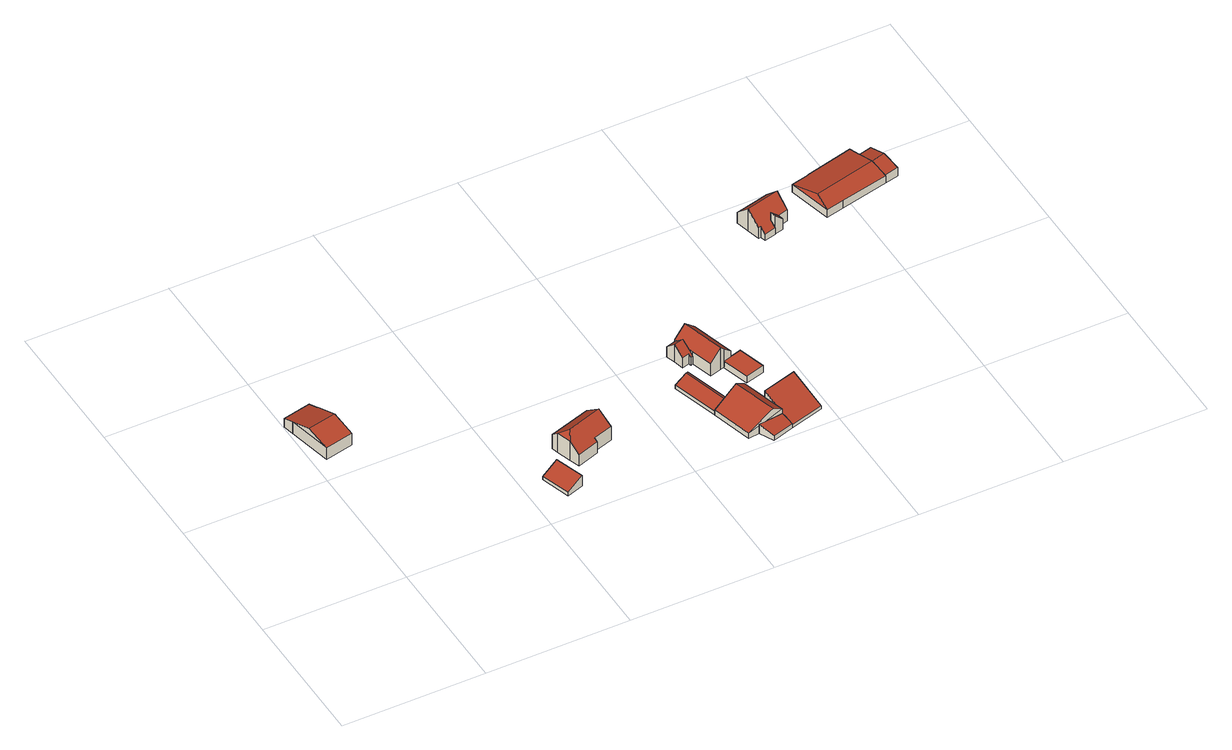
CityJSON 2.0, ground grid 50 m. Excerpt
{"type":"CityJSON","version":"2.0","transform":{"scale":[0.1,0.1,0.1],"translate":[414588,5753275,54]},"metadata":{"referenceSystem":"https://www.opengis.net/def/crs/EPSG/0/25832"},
"CityObjects":{
"building1":{"type":"Building","attributes":{"Gemeindeschluessel":"05515000","Geometrietyp2DReferenz":"3000","function":"51009_1610","roofType":"5000","measuredHeight":7.24},"geometry":[{"type":"Solid","lod":"2","boundaries":[[[[0,1,2,3]],[[4,5,1,0]],[[6,7,5,4]],[[8,9,7,6]],[[10,11,9,8]],[[12,13,11,10]],[[14,15,13,12]],[[3,2,15,14]],[[6,4,0,3,14,12,16,17]],[[8,17,16,10]],[[6,17,8]],[[10,16,12]],[[1,5,7,9,11,13,15,2]]]],"semantics":{"surfaces":[{"type":"WallSurface"},{"type":"RoofSurface"},{"type":"GroundSurface"}],"values":[[0,0,0,0,0,0,0,0,1,1,0,0,2]]}}]},
"building2":{"type":"Building","attributes":{"Gemeindeschluessel":"05515000","Geometrietyp2DReferenz":"3000","function":"31001_2700","roofType":"2100","measuredHeight":4.23},"geometry":[{"type":"Solid","lod":"2","boundaries":[[[[18,19,20,21]],[[22,23,19,18]],[[24,25,23,22]],[[21,20,25,24]],[[22,18,21,24]],[[19,23,25,20]]]],"semantics":{"surfaces":[{"type":"WallSurface"},{"type":"RoofSurface"},{"type":"GroundSurface"}],"values":[[0,0,0,0,1,2]]}}]},
"building3":{"type":"Building","attributes":{"Gemeindeschluessel":"05515000","Geometrietyp2DReferenz":"3000","function":"31001_1000","roofType":"9999","measuredHeight":9.67},"address":[{"country":"Germany","locality":"Münster","thoroughfareNumber":"5","thoroughfareName":"Berdel"}],"geometry":[{"type":"Solid","lod":"2","boundaries":[[[[26,27,28,29]],[[30,31,27,26]],[[32,33,31,30]],[[34,35,33,32]],[[36,37,35,34]],[[38,39,37,36]],[[40,41,39,38]],[[42,43,41,40]],[[29,28,43,42]],[[36,44,38]],[[34,32,30,26,29,44,36]],[[42,40,38,44,29]],[[27,31,33,35,37,39,41,43,28]]]],"semantics":{"surfaces":[{"type":"WallSurface"},{"type":"RoofSurface"},{"type":"GroundSurface"}],"values":[[0,0,0,0,0,0,0,0,0,1,1,1,2]]}}]},
"building4":{"type":"Building","attributes":{"Gemeindeschluessel":"05515000","Geometrietyp2DReferenz":"3000","function":"31001_2700","roofType":"3100","measuredHeight":3.6},"geometry":[{"type":"Solid","lod":"2","boundaries":[[[[45,46,47,48]],[[49,50,46,45]],[[51,52,50,49]],[[48,47,52,51]],[[45,53,49]],[[51,54,48]],[[48,54,53,45]],[[49,53,54,51]],[[46,50,52,47]]]],"semantics":{"surfaces":[{"type":"WallSurface"},{"type":"RoofSurface"},{"type":"GroundSurface"}],"values":[[0,0,0,0,0,0,1,1,2]]}}]},
"building5":{"type":"Building","attributes":{"Gemeindeschluessel":"05515000","Geometrietyp2DReferenz":"3000","function":"31001_2700"},"children":["building5-1","building5-2","building5-3"]},
"building5-1":{"type":"BuildingPart","attributes":{"roofType":"2100","measuredHeight":3.73},"parents":["building5"],"geometry":[{"type":"Solid","lod":"2","boundaries":[[[[55,56,57,58,59]],[[59,58,60,61,62]],[[63,64,65,55,59,62]],[[57,66,60,58]],[[66,57,56,65,64]],[[56,55,65]],[[61,63,62]],[[60,66,64,63,61]]]],"semantics":{"surfaces":[{"type":"WallSurface"},{"type":"RoofSurface"},{"type":"GroundSurface"},{"type":"ClosureSurface"}],"values":[[0,0,1,2,3,3,0,3]]}}]},
"building5-2":{"type":"BuildingPart","attributes":{"roofType":"2100","measuredHeight":7.65},"parents":["building5"],"geometry":[{"type":"Solid","lod":"2","boundaries":[[[[67,68,69,70,71]],[[72,73,68,67]],[[61,60,73,72]],[[67,71,74,75,63,61,72]],[[66,69,68,73,60]],[[74,71,70]],[[63,75,64]],[[60,61,63,64,66]],[[66,64,75,74,70,69]]]],"semantics":{"surfaces":[{"type":"WallSurface"},{"type":"RoofSurface"},{"type":"GroundSurface"},{"type":"ClosureSurface"}],"values":[[0,0,0,1,2,0,0,3,3]]}}]},
"building5-3":{"type":"BuildingPart","attributes":{"roofType":"3100","measuredHeight":7.46},"parents":["building5"],"geometry":[{"type":"Solid","lod":"2","boundaries":[[[[76,77,78,79]],[[80,81,77,76]],[[76,82,80]],[[74,70,80,82,83,84]],[[79,83,82,76]],[[69,66,57,78,77,81]],[[81,80,70,69]],[[74,84,75]],[[69,70,74,75,64,66]],[[78,57,56,79]],[[64,75,84,65]],[[57,66,64,65,56]],[[83,79,56,55,65,84]],[[55,56,65]]]],"semantics":{"surfaces":[{"type":"WallSurface"},{"type":"RoofSurface"},{"type":"GroundSurface"},{"type":"ClosureSurface"}],"values":[[0,0,0,1,1,2,0,0,3,0,0,3,0,3]]}}]},
"building6":{"type":"Building","attributes":{"Gemeindeschluessel":"05515000","Geometrietyp2DReferenz":"3000","function":"31001_1000"},"address":[{"country":"Germany","locality":"Münster","thoroughfareNumber":"54","thoroughfareName":"Berdelheide"}],"children":["building6-1","building6-2"]},
"building6-1":{"type":"BuildingPart","attributes":{"roofType":"3100","measuredHeight":7.2},"parents":["building6"],"geometry":[{"type":"Solid","lod":"2","boundaries":[[[[85,86,87,88]],[[89,90,91,92]],[[93,94,90,89]],[[95,96,94,93]],[[97,98,96,95]],[[99,100,98,97]],[[101,102,100,99]],[[88,87,102,101]],[[95,93,89,92,103,104,97]],[[105,85,88,101,99,97,104]],[[86,106,91,90,94,96,98,100,102,87]],[[105,104,107]],[[86,85,105,107,106]],[[107,104,103]],[[91,106,107,103,92]]]],"semantics":{"surfaces":[{"type":"WallSurface"},{"type":"RoofSurface"},{"type":"GroundSurface"},{"type":"ClosureSurface"}],"values":[[0,0,0,0,0,0,0,0,1,1,2,0,3,0,3]]}}]},
"building6-2":{"type":"BuildingPart","attributes":{"roofType":"3100","measuredHeight":8.75},"parents":["building6"],"geometry":[{"type":"Solid","lod":"2","boundaries":[[[[108,109,110,111]],[[112,113,109,108]],[[114,92,91,113,112]],[[115,116,86,85,117]],[[118,119,116,115]],[[120,121,119,118]],[[111,110,121,120]],[[117,105,107,103,114,112,108,115]],[[111,120,118,115,108]],[[109,113,91,106,86,116,119,121,110]],[[85,105,117]],[[92,114,103]],[[85,86,106,107,105]],[[106,91,92,103,107]]]],"semantics":{"surfaces":[{"type":"WallSurface"},{"type":"RoofSurface"},{"type":"GroundSurface"},{"type":"ClosureSurface"}],"values":[[0,0,0,0,0,0,0,1,1,2,0,0,3,3]]}}]},
"building7":{"type":"Building","attributes":{"Gemeindeschluessel":"05515000","Geometrietyp2DReferenz":"3000","function":"31001_2460","roofType":"1000","measuredHeight":2.75},"geometry":[{"type":"Solid","lod":"2","boundaries":[[[[122,110,123,124]],[[125,121,110,122]],[[126,127,121,125]],[[128,129,127,126]],[[124,123,129,128]],[[126,125,122,124,128]],[[110,121,127,129,123]]]],"semantics":{"surfaces":[{"type":"WallSurface"},{"type":"RoofSurface"},{"type":"GroundSurface"}],"values":[[0,0,0,0,0,1,2]]}}]},
"building8":{"type":"Building","attributes":{"Gemeindeschluessel":"05515000","Geometrietyp2DReferenz":"3000","function":"31001_1000","roofType":"3100","measuredHeight":9.01},"address":[{"country":"Germany","locality":"Münster","thoroughfareNumber":"7","thoroughfareName":"Berdel"}],"geometry":[{"type":"Solid","lod":"2","boundaries":[[[[130,131,132,133]],[[134,135,131,130]],[[136,137,135,134]],[[138,139,137,136]],[[140,141,139,138]],[[142,143,141,140]],[[144,145,143,142]],[[146,147,145,144]],[[148,149,147,146]],[[150,151,149,148]],[[152,153,151,150]],[[154,155,153,152]],[[133,132,155,154]],[[148,146,144,142,140,138,136,134,150]],[[130,133,154,152,150,134]],[[131,135,137,139,141,143,145,147,149,151,153,155,132]]]],"semantics":{"surfaces":[{"type":"WallSurface"},{"type":"RoofSurface"},{"type":"GroundSurface"}],"values":[[0,0,0,0,0,0,0,0,0,0,0,0,0,1,1,2]]}}]},
"building9":{"type":"Building","attributes":{"Gemeindeschluessel":"05515000","Geometrietyp2DReferenz":"3000","function":"51009_1610","roofType":"2100","measuredHeight":7.38},"geometry":[{"type":"Solid","lod":"2","boundaries":[[[[138,156,157,158]],[[159,160,156,138]],[[161,162,160,159]],[[158,157,162,161]],[[159,138,158,161]],[[156,160,162,157]]]],"semantics":{"surfaces":[{"type":"WallSurface"},{"type":"RoofSurface"},{"type":"GroundSurface"}],"values":[[0,0,0,0,1,2]]}}]},
"building10":{"type":"Building","attributes":{"Gemeindeschluessel":"05515000","Geometrietyp2DReferenz":"3000","function":"31001_2000"},"children":["building10-1","building10-2"]},
"building10-1":{"type":"BuildingPart","attributes":{"roofType":"5000","measuredHeight":4.91},"parents":["building10"],"geometry":[{"type":"Solid","lod":"2","boundaries":[[[[163,164,165,166]],[[167,168,169,164,163]],[[170,171,172,173]],[[174,175,171,170]],[[176,177,175,174]],[[178,179,177,176]],[[180,181,179,178]],[[166,165,181,180]],[[176,182,178]],[[174,170,173,183,182,176]],[[184,185,167,163,166,180,178,182,183]],[[164,169,186,187,172,171,175,177,179,181,165]],[[168,167,185]],[[169,168,185,184,186]],[[186,184,183,187]],[[183,173,172,187]]]],"semantics":{"surfaces":[{"type":"WallSurface"},{"type":"RoofSurface"},{"type":"GroundSurface"},{"type":"ClosureSurface"}],"values":[[0,0,0,0,0,0,0,0,1,1,1,2,0,3,3,3]]}}]},
"building10-2":{"type":"BuildingPart","attributes":{"roofType":"3100","measuredHeight":4.99},"parents":["building10"],"geometry":[{"type":"Solid","lod":"2","boundaries":[[[[188,189,169,168]],[[190,191,189,188]],[[192,193,191,190]],[[194,173,172,193,192]],[[188,168,185,195,190]],[[194,192,190,195]],[[169,189,191,193,172,187,186]],[[184,195,185]],[[169,186,184,185,168]],[[183,173,194,195,184]],[[187,183,184,186]],[[172,173,183,187]]]],"semantics":{"surfaces":[{"type":"WallSurface"},{"type":"RoofSurface"},{"type":"GroundSurface"},{"type":"ClosureSurface"}],"values":[[0,0,0,0,1,1,2,0,3,0,3,3]]}}]}
},
"vertices":[
[101,800,37],[101,800,3],[3,779,3],[3,779,37],[109,761,50],[109,761,3],[111,761,50],[111,761,3],[144,608,50],[144,608,3],[45,587,50],[45,587,3],[12,740,50],[12,740,3],[11,740,50],[11,740,3],[28,665,75],[127,686,75],
[607,85,19],[607,85,6],[666,105,6],[666,105,48],[574,187,19],[574,187,6],[633,206,48],[633,206,6],
[844,246,60],[844,246,5],[828,295,5],[828,295,101],[775,225,60],[775,225,5],[778,214,50],[778,214,5],[702,190,50],[702,190,5],[691,225,81],[691,225,5],[675,275,81],[675,275,5],[668,298,62],[668,298,5],[813,344,62],[813,344,5],[705,256,101],
[1126,355,23],[1126,355,8],[1173,192,8],[1173,192,22],[1177,369,43],[1177,369,8],[1225,206,42],[1225,206,8],[1170,367,44],[1216,204,44],
[1252,54,44],[1252,54,37],[1252,54,7],[1276,5,7],[1276,5,25],[1351,27,7],[1351,27,19],[1351,27,25],[1342,59,37],[1339,67,40],[1276,58,43],[1339,67,7],
[1438,176,83],[1438,176,7],[1318,142,7],[1318,142,58],[1318,142,83],[1471,61,19],[1471,61,7],[1331,96,58],[1339,67,42],
[1173,192,28],[1173,192,7],[1213,49,7],[1213,49,28],[1294,226,58],[1294,226,7],[1260,216,81],[1304,62,81],[1339,67,58],
[1205,503,50],[1205,503,9],[1204,503,9],[1204,503,50],[1219,424,41],[1219,424,9],[1226,426,9],[1226,426,41],[1216,433,50],[1216,433,9],[1191,426,50],[1191,426,9],[1182,460,81],[1182,460,9],[1172,493,50],[1172,493,9],[1204,502,51],[1204,502,9],[1221,444,58],[1214,469,81],[1207,494,58],[1214,469,9],[1214,469,58],
[1288,363,97],[1288,363,9],[1301,367,9],[1301,367,85],[1247,352,58],[1247,352,9],[1226,426,58],[1246,514,97],[1246,514,9],[1205,503,58],[1287,526,58],[1287,526,9],[1329,375,58],[1329,375,9],
[1301,367,36],[1327,272,9],[1327,272,36],[1329,375,36],[1368,386,36],[1368,386,9],[1395,291,36],[1395,291,9],
[1772,955,50],[1772,955,5],[1772,956,5],[1772,956,49],[1783,910,95],[1783,910,5],[1794,864,49],[1794,864,5],[1758,855,49],[1758,855,5],[1727,848,49],[1727,848,5],[1732,828,30],[1732,828,5],[1692,818,30],[1692,818,5],[1687,837,49],[1687,837,5],[1678,835,49],[1678,835,5],[1667,881,95],[1667,881,5],[1655,928,49],[1655,928,5],[1720,943,49],[1720,943,5],
[1758,855,6],[1727,848,6],[1727,848,80],[1762,835,49],[1762,835,6],[1732,828,80],[1732,828,6],
[2101,1030,35],[2101,1030,4],[1934,989,4],[1934,989,35],[2110,991,42],[2110,991,38],[2110,991,4],[1971,834,35],[1971,834,4],[2139,872,4],[2139,872,34],[1971,835,35],[1971,835,4],[1907,820,35],[1907,820,4],[1870,973,35],[1870,973,4],[1934,988,35],[1934,988,4],[1908,879,53],[2125,931,53],[2125,932,53],[2122,944,51],[2125,932,4],[2125,931,4],
[2159,1003,38],[2159,1003,4],[2173,943,54],[2173,943,4],[2187,883,38],[2187,883,4],[2139,872,38],[2125,932,54]
]}
